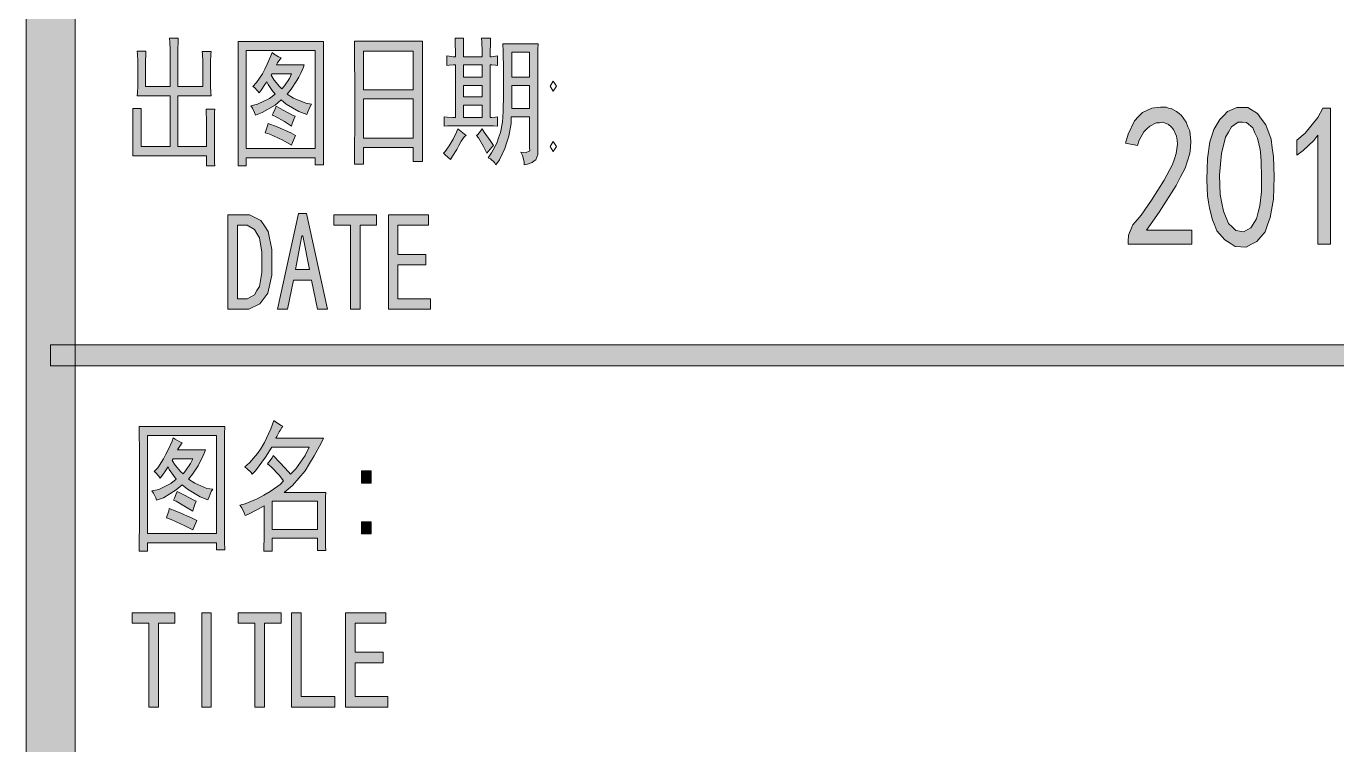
# Model space of a CAD drawing. Header units: millimetres. Extents: x 0 to 586, y 0 to 414.
# Drawn here: x 541.05 to 559.41, y 31.08 to 41.14 of the extents above; entities that cross this region are included whole.
import ezdxf

# ---------------------------------------------------------------- set-up
doc = ezdxf.new("R2010")
doc.units = ezdxf.units.MM

msp = doc.modelspace()

# ---------------------------------------------------------------- hatches: boundary and pattern name
h = msp.add_hatch(color=0)
h.dxf.hatch_style = 2
h.paths.add_polyline_path([(541.736139, 9.860139), (541.048222, 9.860139), (541.048222, 404.223361), (541.736139, 404.223361)])
h = msp.add_hatch(color=0)
h.dxf.hatch_style = 2
h.paths.add_polyline_path([(542.723917, 40.795222), (542.723917, 40.745833), (542.720389, 40.654111), (542.720389, 40.611778), (542.720389, 40.301333), (543.062583, 40.301333), (543.062583, 40.756417), (543.062583, 40.812861), (543.059056, 40.918694), (543.055528, 40.975139), (543.179, 40.975139), (543.175472, 40.929278), (543.171944, 40.819917), (543.171944, 40.756417), (543.171944, 40.301333), (543.521194, 40.301333), (543.521194, 40.587083), (543.521194, 40.650583), (543.517667, 40.749361), (543.514139, 40.788167), (543.637611, 40.788167), (543.634083, 40.749361), (543.630556, 40.647056), (543.630556, 40.580028), (543.630556, 40.371889), (543.630556, 40.308389), (543.634083, 40.209611), (543.637611, 40.170806), (543.171944, 40.170806), (543.171944, 39.458194), (543.574111, 39.458194), (543.574111, 39.78275), (543.574111, 39.839194), (543.570583, 39.9415), (543.567056, 39.983833), (543.690528, 39.983833), (543.687, 39.9415), (543.683472, 39.84625), (543.683472, 39.789806), (543.683472, 39.444083), (543.683472, 39.366472), (543.687, 39.235944), (543.690528, 39.186556), (543.574111, 39.186556), (543.574111, 39.327667), (542.540472, 39.327667), (542.544, 39.373528), (542.544, 39.486417), (542.544, 39.549917), (542.544, 39.78275), (542.544, 39.849778), (542.544, 39.952083), (542.540472, 39.990889), (542.660417, 39.990889), (542.660417, 39.952083), (542.656889, 39.849778), (542.656889, 39.78275), (542.656889, 39.458194), (543.062583, 39.458194), (543.062583, 40.170806), (542.603972, 40.170806), (542.6075, 40.209611), (542.611028, 40.304861), (542.611028, 40.364833), (542.611028, 40.604722), (542.611028, 40.654111), (542.6075, 40.749361), (542.603972, 40.795222)])
h = msp.add_hatch(color=0)
h.paths.add_polyline_path([(547.059556, 40.717611), (547.059556, 40.777583), (547.056028, 40.904583), (547.056028, 40.975139), (547.175972, 40.975139), (547.172444, 40.897528), (547.172444, 40.770528), (547.172444, 40.717611), (547.4335, 40.717611), (547.4335, 40.791694), (547.429972, 40.918694), (547.426444, 40.975139), (547.553444, 40.975139), (547.549917, 40.908111), (547.546389, 40.781111), (547.546389, 40.717611), (547.567556, 40.717611), (547.620472, 40.724667), (547.652222, 40.728194), (547.652222, 40.594139), (547.624, 40.597667), (547.571083, 40.604722), (547.546389, 40.604722), (547.546389, 39.867417), (547.571083, 39.867417), (547.624, 39.870944), (547.652222, 39.874472), (547.652222, 39.743944), (547.595778, 39.747472), (547.489944, 39.751), (547.437028, 39.751), (547.123056, 39.751), (547.059556, 39.751), (546.950194, 39.747472), (546.904333, 39.743944), (546.904333, 39.874472), (546.946667, 39.870944), (547.024278, 39.867417), (547.059556, 39.867417), (547.059556, 40.604722), (547.034861, 40.604722), (546.974889, 40.597667), (546.939611, 40.594139), (546.939611, 40.728194), (546.971361, 40.724667), (547.031333, 40.717611)])
h.paths.add_polyline_path([(547.4335, 40.431861), (547.4335, 40.604722), (547.172444, 40.604722), (547.172444, 40.431861)])
h.paths.add_polyline_path([(547.4335, 39.867417), (547.4335, 40.03675), (547.172444, 40.03675), (547.172444, 39.867417)])
h.paths.add_polyline_path([(547.4335, 40.153167), (547.4335, 40.315444), (547.172444, 40.315444), (547.172444, 40.153167)])
h = msp.add_hatch(color=0)
h.paths.add_polyline_path([(545.214528, 40.929278), (545.211, 40.8305), (545.211, 40.618833), (545.211, 40.502417), (545.211, 39.673389), (545.211, 39.553444), (545.211, 39.317083), (545.214528, 39.204194), (545.098111, 39.204194), (545.098111, 39.302972), (544.1315, 39.302972), (544.1315, 39.186556), (544.015083, 39.186556), (544.015083, 39.3065), (544.018611, 39.553444), (544.018611, 39.680444), (544.018611, 40.502417), (544.018611, 40.615306), (544.015083, 40.826972), (544.015083, 40.929278)])
h.paths.add_polyline_path([(545.098111, 39.4335), (545.098111, 40.805806), (544.1315, 40.805806), (544.1315, 39.4335)])
h = msp.add_hatch(color=0)
h.paths.add_polyline_path([(544.618333, 40.7035), (544.600694, 40.678806), (544.568944, 40.629417), (544.554833, 40.604722), (544.942889, 40.604722), (544.932306, 40.569444), (544.8935, 40.484778), (544.865278, 40.431861), (544.840583, 40.382472), (544.759444, 40.262528), (544.703, 40.191972), (544.791194, 40.135528), (544.964056, 40.064972), (545.045194, 40.054389), (545.027556, 40.019111), (544.992278, 39.945028), (544.978167, 39.906222), (544.868806, 39.948556), (544.688889, 40.054389), (544.618333, 40.114361), (544.533667, 40.040278), (544.35375, 39.934444), (544.2585, 39.899167), (544.247917, 39.934444), (544.216167, 39.997944), (544.195, 40.029694), (544.286722, 40.050861), (544.456056, 40.132), (544.537194, 40.191972), (544.494861, 40.244889), (544.438417, 40.329556), (544.420778, 40.364833), (544.392556, 40.326028), (544.339639, 40.248417), (544.311417, 40.209611), (544.29025, 40.237833), (544.244389, 40.287222), (544.223222, 40.301333), (544.272611, 40.35425), (544.357278, 40.477722), (544.392556, 40.54475), (544.424306, 40.611778), (544.473694, 40.728194), (544.491333, 40.774056), (544.519556, 40.752889), (544.583056, 40.717611)])
h.paths.add_polyline_path([(544.477222, 40.456556), (544.523083, 40.389528), (544.597167, 40.297806), (544.628917, 40.269583), (544.667722, 40.308389), (544.73475, 40.414222), (544.7665, 40.477722), (544.491333, 40.477722)])
h = msp.add_hatch(color=0)
h.paths.add_polyline_path([(546.600944, 40.936333), (546.597417, 40.745833), (546.597417, 40.326028), (546.597417, 40.093194), (546.597417, 39.860361), (546.597417, 39.437028), (546.600944, 39.250056), (546.466889, 39.250056), (546.466889, 39.444083), (545.771917, 39.444083), (545.771917, 39.21125), (545.644917, 39.21125), (545.648444, 39.387639), (545.651972, 39.807444), (545.651972, 40.047333), (545.651972, 40.287222), (545.648444, 40.731722), (545.644917, 40.936333)])
h.paths.add_polyline_path([(546.466889, 39.574611), (546.466889, 40.124944), (545.771917, 40.124944), (545.771917, 39.574611)])
h.paths.add_polyline_path([(546.466889, 40.255472), (546.466889, 40.795222), (545.771917, 40.795222), (545.771917, 40.255472)])
h = msp.add_hatch(color=0)
h.paths.add_polyline_path([(547.976778, 39.380583), (548.043806, 39.37), (548.103778, 39.398222), (548.10025, 39.444083), (548.10025, 39.874472), (547.842722, 39.874472), (547.839194, 39.78275), (547.807444, 39.606361), (547.779222, 39.518167), (547.754528, 39.4335), (547.676917, 39.27475), (547.627528, 39.204194), (547.609889, 39.235944), (547.553444, 39.288861), (547.518167, 39.302972), (547.567556, 39.37), (547.641639, 39.507583), (547.666333, 39.581667), (547.691028, 39.65575), (547.71925, 39.800389), (547.726306, 39.874472), (547.729833, 39.948556), (547.733361, 40.188444), (547.733361, 40.35425), (547.733361, 40.527111), (547.729833, 40.795222), (547.726306, 40.897528), (548.220194, 40.897528), (548.216667, 40.823444), (548.216667, 40.647056), (548.216667, 40.541222), (548.216667, 39.405278), (548.216667, 39.348833), (548.188444, 39.27475), (548.16375, 39.257111), (548.135528, 39.235944), (548.0685, 39.21125), (548.022639, 39.204194), (548.022639, 39.246528), (548.001472, 39.334722)])
h.paths.add_polyline_path([(548.10025, 40.431861), (548.10025, 40.781111), (547.849778, 40.781111), (547.849778, 40.431861)])
h.paths.add_polyline_path([(548.10025, 39.990889), (548.10025, 40.315444), (547.849778, 40.315444), (547.849778, 39.990889)])
h = msp.add_hatch(color=0)
h.dxf.hatch_style = 2
h.paths.add_polyline_path([(544.547778, 40.022639), (544.646556, 39.969722), (544.780611, 39.899167), (544.815889, 39.885056), (544.801778, 39.853306), (544.773556, 39.78275), (544.762972, 39.743944), (544.664194, 39.807444), (544.530139, 39.885056), (544.494861, 39.899167), (544.508972, 39.927389), (544.537194, 39.987361)])
h = msp.add_hatch(color=0)
h.dxf.hatch_style = 2
h.paths.add_polyline_path([(556.48225, 38.13175), (556.489306, 38.216417), (556.549278, 38.364583), (556.60925, 38.431611), (556.665694, 38.498639), (556.810333, 38.706778), (556.902056, 38.847889), (556.99025, 38.989), (557.103139, 39.207722), (557.131361, 39.285333), (557.156056, 39.362944), (557.177222, 39.493472), (557.170167, 39.549917), (557.163111, 39.606361), (557.120778, 39.698083), (557.0855, 39.733361), (557.050222, 39.768639), (556.969083, 39.800389), (556.923222, 39.793333), (556.877361, 39.789806), (556.789167, 39.743944), (556.746833, 39.705139), (556.7045, 39.666333), (556.637472, 39.549917), (556.616306, 39.472306), (556.446972, 39.504056), (556.48225, 39.634583), (556.573972, 39.818028), (556.630417, 39.878), (556.686861, 39.934444), (556.817389, 39.997944), (556.891472, 40.005), (556.937333, 40.008528), (557.014944, 40.008528), (557.050222, 39.997944), (557.0855, 39.990889), (557.159583, 39.952083), (557.198389, 39.920333), (557.233667, 39.892111), (557.297167, 39.800389), (557.321861, 39.736889), (557.346556, 39.676917), (557.364194, 39.532278), (557.357139, 39.444083), (557.350083, 39.359417), (557.283056, 39.154806), (557.219556, 39.034861), (557.156056, 38.914917), (556.919694, 38.540972), (556.739778, 38.286972), (557.378306, 38.286972), (557.378306, 38.089417), (556.48225, 38.089417)])
h = msp.add_hatch(color=0)
h.paths.add_polyline_path([(557.589972, 39.144222), (557.597028, 39.292389), (557.628778, 39.525222), (557.657, 39.609889), (557.685222, 39.698083), (557.769889, 39.839194), (557.822806, 39.892111), (557.875722, 39.948556), (558.00625, 40.005), (558.083861, 40.005), (558.161472, 40.005), (558.295528, 39.923861), (558.351972, 39.842722), (558.411944, 39.761583), (558.486028, 39.5605), (558.503667, 39.440556), (558.521306, 39.317083), (558.531889, 39.038389), (558.524833, 38.879639), (558.521306, 38.720889), (558.475444, 38.463361), (558.436639, 38.364583), (558.401361, 38.265806), (558.288472, 38.128222), (558.210861, 38.089417), (558.136778, 38.050611), (557.985083, 38.057667), (557.911, 38.103528), (557.836917, 38.152917), (557.727556, 38.276389), (557.699333, 38.354), (557.667583, 38.431611), (557.621722, 38.593889), (557.607611, 38.682083), (557.597028, 38.76675), (557.586444, 38.999583)])
h.paths.add_polyline_path([(557.776944, 39.21125), (557.762833, 39.059556), (557.773417, 38.787917), (557.794583, 38.667972), (557.819278, 38.551556), (557.889833, 38.382222), (557.94275, 38.332833), (557.992139, 38.283444), (558.097972, 38.262278), (558.150889, 38.294028), (558.203806, 38.32225), (558.281417, 38.445722), (558.306111, 38.537444), (558.330806, 38.629167), (558.351972, 38.826722), (558.351972, 38.936083), (558.351972, 39.041917), (558.348444, 39.239472), (558.341389, 39.327667), (558.334333, 39.415861), (558.295528, 39.578139), (558.26025, 39.648694), (558.2285, 39.722778), (558.140306, 39.796861), (558.083861, 39.800389), (558.027417, 39.800389), (557.932167, 39.733361), (557.889833, 39.659278), (557.8475, 39.588722), (557.791056, 39.362944)])
h = msp.add_hatch(color=0)
h.dxf.hatch_style = 2
h.paths.add_polyline_path([(559.142194, 39.616944), (559.08575, 39.542861), (558.937583, 39.405278), (558.849389, 39.33825), (558.849389, 39.549917), (558.962278, 39.645167), (559.142194, 39.863889), (559.21275, 39.994417), (559.318583, 39.994417), (559.318583, 38.089417), (559.142194, 38.089417)])
h = msp.add_hatch(color=0)
h.dxf.hatch_style = 2
h.paths.add_polyline_path([(544.438417, 39.78275), (544.565417, 39.733361), (544.755917, 39.648694), (544.819417, 39.613417), (544.805306, 39.581667), (544.777083, 39.514639), (544.762972, 39.479361), (544.643028, 39.546389), (544.459583, 39.631056), (544.396083, 39.652222), (544.406667, 39.680444), (544.427833, 39.747472)])
h = msp.add_hatch(color=0)
h.dxf.hatch_style = 2
h.paths.add_polyline_path([(547.21125, 39.613417), (547.190083, 39.599306), (547.140694, 39.532278), (547.108944, 39.475833), (547.080722, 39.419389), (547.02075, 39.324139), (546.992528, 39.278278), (546.960778, 39.3065), (546.911389, 39.348833), (546.89375, 39.366472), (546.918444, 39.391167), (546.974889, 39.468778), (547.003111, 39.514639), (547.031333, 39.564028), (547.077194, 39.659278), (547.094833, 39.705139)])
h = msp.add_hatch(color=0)
h.dxf.hatch_style = 2
h.paths.add_polyline_path([(547.500528, 39.366472), (547.454667, 39.458194), (547.384111, 39.581667), (547.355889, 39.613417), (547.373528, 39.627528), (547.412333, 39.673389), (547.4335, 39.705139), (547.46525, 39.659278), (547.546389, 39.542861), (547.595778, 39.472306), (547.571083, 39.451139), (547.525222, 39.394694)])
h = msp.add_hatch(color=0)
h.paths.add_polyline_path([(544.487806, 37.838944), (544.487806, 37.659028), (544.431361, 37.405028), (544.374917, 37.330944), (544.318472, 37.256861), (544.166778, 37.17925), (544.071528, 37.17925), (543.873972, 37.17925), (543.873972, 38.502167), (544.071528, 38.502167), (544.177361, 38.502167), (544.336111, 38.424556), (544.3855, 38.346944), (544.438417, 38.269333), (544.487806, 38.015333)])
h.paths.add_polyline_path([(544.350222, 37.838944), (544.350222, 37.980056), (544.314944, 38.181139), (544.279667, 38.241111), (544.244389, 38.297556), (544.142083, 38.357528), (544.071528, 38.357528), (544.008028, 38.357528), (544.008028, 37.327417), (544.071528, 37.327417), (544.142083, 37.327417), (544.244389, 37.383861), (544.279667, 37.440306), (544.314944, 37.49675), (544.350222, 37.694306)])
h = msp.add_hatch(color=0)
h.paths.add_polyline_path([(545.267444, 37.17925), (545.126333, 37.17925), (545.045194, 37.588472), (544.791194, 37.588472), (544.710056, 37.17925), (544.568944, 37.17925), (544.86175, 38.519806), (544.974639, 38.519806)])
h.paths.add_polyline_path([(545.016972, 37.736639), (544.92525, 38.209361), (544.911139, 38.209361), (544.819417, 37.736639)])
h = msp.add_hatch(color=0)
h.dxf.hatch_style = 2
h.paths.add_polyline_path([(545.955361, 38.357528), (545.726056, 38.357528), (545.726056, 37.17925), (545.592, 37.17925), (545.592, 38.357528), (545.359167, 38.357528), (545.359167, 38.502167), (545.955361, 38.502167)])
h = msp.add_hatch(color=0)
h.dxf.hatch_style = 2
h.paths.add_polyline_path([(546.710306, 37.17925), (546.121167, 37.17925), (546.121167, 38.502167), (546.682083, 38.502167), (546.682083, 38.357528), (546.251694, 38.357528), (546.251694, 37.944778), (546.646806, 37.944778), (546.646806, 37.800139), (546.251694, 37.800139), (546.251694, 37.327417), (546.710306, 37.327417)])
h = msp.add_hatch(color=0)
h.dxf.hatch_style = 2
h.paths.add_polyline_path([(575.772139, 36.681833), (575.772139, 36.389028), (541.390417, 36.389028), (541.390417, 36.681833)])
h = msp.add_hatch(color=0)
h.paths.add_polyline_path([(544.643028, 35.542361), (544.628917, 35.521194), (544.604222, 35.482389), (544.593639, 35.46475), (544.583056, 35.443583), (544.558361, 35.397722), (544.54425, 35.373028), (545.211, 35.373028), (545.17925, 35.302472), (545.080472, 35.126083), (545.016972, 35.02025), (544.957, 34.914417), (544.777083, 34.709806), (544.660667, 34.614556), (545.246278, 34.614556), (545.24275, 34.554583), (545.24275, 34.434639), (545.24275, 34.374667), (545.24275, 34.057167), (545.24275, 33.990139), (545.24275, 33.863139), (545.246278, 33.799639), (545.126333, 33.799639), (545.126333, 33.9725), (544.491333, 33.9725), (544.491333, 33.792583), (544.378444, 33.792583), (544.378444, 33.849028), (544.381972, 33.9725), (544.381972, 34.039528), (544.381972, 34.427583), (544.286722, 34.374667), (544.152667, 34.304111), (544.117389, 34.29), (544.103278, 34.328806), (544.068, 34.399361), (544.039778, 34.434639), (544.117389, 34.455806), (544.283194, 34.522833), (544.374917, 34.57575), (544.466639, 34.625139), (544.60775, 34.723917), (544.653611, 34.776833), (544.590111, 34.854444), (544.477222, 34.974389), (544.427833, 35.016722), (544.449, 35.037889), (544.491333, 35.097861), (544.508972, 35.133139), (544.604222, 35.030833), (544.724167, 34.900306), (544.752389, 34.868556), (544.826472, 34.942639), (544.957, 35.133139), (545.013444, 35.249556), (544.487806, 35.249556), (544.399611, 35.108444), (544.262028, 34.917944), (544.212639, 34.868556), (544.198528, 34.89325), (544.145611, 34.942639), (544.110333, 34.970861), (544.177361, 35.027306), (544.29025, 35.161361), (544.339639, 35.235444), (544.3855, 35.313056), (544.473694, 35.503556), (544.516028, 35.619972), (544.554833, 35.59175), (544.618333, 35.552944)])
h.paths.add_polyline_path([(545.126333, 34.095972), (545.126333, 34.491083), (544.491333, 34.491083), (544.491333, 34.095972)])
h = msp.add_hatch(color=0)
h.paths.add_polyline_path([(543.831639, 35.535306), (543.828111, 35.436528), (543.824583, 35.224861), (543.824583, 35.108444), (543.824583, 34.279417), (543.824583, 34.159472), (543.828111, 33.923111), (543.831639, 33.810222), (543.715222, 33.810222), (543.715222, 33.909), (542.745083, 33.909), (542.745083, 33.792583), (542.628667, 33.792583), (542.632194, 33.912528), (542.635722, 34.159472), (542.635722, 34.29), (542.635722, 35.108444), (542.635722, 35.221333), (542.632194, 35.433), (542.628667, 35.535306)])
h.paths.add_polyline_path([(543.715222, 34.039528), (543.715222, 35.411833), (542.745083, 35.411833), (542.745083, 34.039528)])
h = msp.add_hatch(color=0)
h.paths.add_polyline_path([(543.231917, 35.309528), (543.217806, 35.288361), (543.182528, 35.235444), (543.168417, 35.21075), (543.56, 35.21075), (543.545889, 35.175472), (543.510611, 35.090806), (543.482389, 35.037889), (543.457694, 34.9885), (543.376556, 34.868556), (543.320111, 34.798), (543.408306, 34.741556), (543.577639, 34.671), (543.662306, 34.660417), (543.641139, 34.625139), (543.609389, 34.551056), (543.59175, 34.51225), (543.485917, 34.554583), (543.306, 34.660417), (543.231917, 34.720389), (543.150778, 34.649833), (542.970861, 34.540472), (542.872083, 34.505194), (542.865028, 34.540472), (542.833278, 34.603972), (542.808583, 34.635722), (542.903833, 34.656889), (543.073167, 34.738028), (543.150778, 34.798), (543.111972, 34.850917), (543.052, 34.935583), (543.037889, 34.970861), (543.009667, 34.932056), (542.95675, 34.854444), (542.925, 34.815639), (542.907361, 34.843861), (542.8615, 34.89325), (542.840333, 34.907361), (542.889722, 34.960278), (542.970861, 35.08375), (543.006139, 35.150778), (543.041417, 35.217806), (543.090806, 35.334222), (543.104917, 35.380083), (543.133139, 35.358917), (543.200167, 35.323639)])
h.paths.add_polyline_path([(543.094333, 35.062583), (543.136667, 34.995556), (543.214278, 34.903833), (543.246028, 34.875611), (543.281306, 34.914417), (543.351861, 35.02025), (543.383611, 35.08375), (543.104917, 35.08375)])
h = msp.add_hatch(color=0)
h.dxf.hatch_style = 2
h.paths.add_polyline_path([(545.881278, 34.745083), (545.747222, 34.745083), (545.747222, 34.914417), (545.881278, 34.914417)])
h = msp.add_hatch(color=0)
h.dxf.hatch_style = 2
h.paths.add_polyline_path([(543.164889, 34.628667), (543.263667, 34.57575), (543.397722, 34.505194), (543.429472, 34.491083), (543.415361, 34.459333), (543.390667, 34.388778), (543.380083, 34.349972), (543.281306, 34.413472), (543.14725, 34.491083), (543.111972, 34.505194), (543.126083, 34.533417), (543.150778, 34.593389)])
h = msp.add_hatch(color=0)
h.dxf.hatch_style = 2
h.paths.add_polyline_path([(543.052, 34.388778), (543.182528, 34.339389), (543.373028, 34.254722), (543.436528, 34.219444), (543.422417, 34.187694), (543.394194, 34.120667), (543.380083, 34.088917), (543.260139, 34.152417), (543.076694, 34.237083), (543.013194, 34.25825), (543.023778, 34.29), (543.044944, 34.3535)])
h = msp.add_hatch(color=0)
h.dxf.hatch_style = 2
h.paths.add_polyline_path([(545.881278, 34.032472), (545.747222, 34.032472), (545.747222, 34.201806), (545.881278, 34.201806)])
h = msp.add_hatch(color=0)
h.dxf.hatch_style = 2
h.paths.add_polyline_path([(543.129611, 32.783639), (542.900306, 32.783639), (542.900306, 31.605361), (542.76625, 31.605361), (542.76625, 32.783639), (542.533417, 32.783639), (542.533417, 32.928278), (543.129611, 32.928278)])
h = msp.add_hatch(color=0)
h.dxf.hatch_style = 2
h.paths.add_polyline_path([(543.641139, 31.605361), (543.507083, 31.605361), (543.507083, 32.928278), (543.641139, 32.928278)])
h = msp.add_hatch(color=0)
h.dxf.hatch_style = 2
h.paths.add_polyline_path([(544.618333, 32.783639), (544.3855, 32.783639), (544.3855, 31.605361), (544.251444, 31.605361), (544.251444, 32.783639), (544.018611, 32.783639), (544.018611, 32.928278), (544.618333, 32.928278)])
h = msp.add_hatch(color=0)
h.dxf.hatch_style = 2
h.paths.add_polyline_path([(545.36975, 31.605361), (544.7665, 31.605361), (544.7665, 32.928278), (544.900556, 32.928278), (544.900556, 31.753528), (545.36975, 31.753528)])
h = msp.add_hatch(color=0)
h.dxf.hatch_style = 2
h.paths.add_polyline_path([(546.114111, 31.605361), (545.521444, 31.605361), (545.521444, 32.928278), (546.085889, 32.928278), (546.085889, 32.783639), (545.6555, 32.783639), (545.6555, 32.374417), (546.050611, 32.374417), (546.050611, 32.22625), (545.6555, 32.22625), (545.6555, 31.753528), (546.114111, 31.753528)])

# ---------------------------------------------------------------- linework, layer by layer
at = {"color": 0, "lineweight": 0}
for points in [[(541.736139, 9.860139), (541.048222, 9.860139), (541.048222, 404.223361), (541.736139, 404.223361)], [(542.723917, 40.795222), (542.723917, 40.745833), (542.720389, 40.654111), (542.720389, 40.611778), (542.720389, 40.301333), (543.062583, 40.301333), (543.062583, 40.756417), (543.062583, 40.812861), (543.059056, 40.918694), (543.055528, 40.975139), (543.179, 40.975139), (543.175472, 40.929278), (543.171944, 40.819917), (543.171944, 40.756417), (543.171944, 40.301333), (543.521194, 40.301333), (543.521194, 40.587083), (543.521194, 40.650583), (543.517667, 40.749361), (543.514139, 40.788167), (543.637611, 40.788167), (543.634083, 40.749361), (543.630556, 40.647056), (543.630556, 40.580028), (543.630556, 40.371889), (543.630556, 40.308389), (543.634083, 40.209611), (543.637611, 40.170806), (543.171944, 40.170806), (543.171944, 39.458194), (543.574111, 39.458194), (543.574111, 39.78275), (543.574111, 39.839194), (543.570583, 39.9415), (543.567056, 39.983833), (543.690528, 39.983833), (543.687, 39.9415), (543.683472, 39.84625), (543.683472, 39.789806), (543.683472, 39.444083), (543.683472, 39.366472), (543.687, 39.235944), (543.690528, 39.186556), (543.574111, 39.186556), (543.574111, 39.327667), (542.540472, 39.327667), (542.544, 39.373528), (542.544, 39.486417), (542.544, 39.549917), (542.544, 39.78275), (542.544, 39.849778), (542.544, 39.952083), (542.540472, 39.990889), (542.660417, 39.990889), (542.660417, 39.952083), (542.656889, 39.849778), (542.656889, 39.78275), (542.656889, 39.458194), (543.062583, 39.458194), (543.062583, 40.170806), (542.603972, 40.170806), (542.6075, 40.209611), (542.611028, 40.304861), (542.611028, 40.364833), (542.611028, 40.604722), (542.611028, 40.654111), (542.6075, 40.749361), (542.603972, 40.795222)], [(547.059556, 40.717611), (547.059556, 40.777583), (547.056028, 40.904583), (547.056028, 40.975139), (547.175972, 40.975139), (547.172444, 40.897528), (547.172444, 40.770528), (547.172444, 40.717611), (547.4335, 40.717611), (547.4335, 40.791694), (547.429972, 40.918694), (547.426444, 40.975139), (547.553444, 40.975139), (547.549917, 40.908111), (547.546389, 40.781111), (547.546389, 40.717611), (547.567556, 40.717611), (547.620472, 40.724667), (547.652222, 40.728194), (547.652222, 40.594139), (547.624, 40.597667), (547.571083, 40.604722), (547.546389, 40.604722), (547.546389, 39.867417), (547.571083, 39.867417), (547.624, 39.870944), (547.652222, 39.874472), (547.652222, 39.743944), (547.595778, 39.747472), (547.489944, 39.751), (547.437028, 39.751), (547.123056, 39.751), (547.059556, 39.751), (546.950194, 39.747472), (546.904333, 39.743944), (546.904333, 39.874472), (546.946667, 39.870944), (547.024278, 39.867417), (547.059556, 39.867417), (547.059556, 40.604722), (547.034861, 40.604722), (546.974889, 40.597667), (546.939611, 40.594139), (546.939611, 40.728194), (546.971361, 40.724667), (547.031333, 40.717611)], [(545.214528, 40.929278), (545.211, 40.8305), (545.211, 40.618833), (545.211, 40.502417), (545.211, 39.673389), (545.211, 39.553444), (545.211, 39.317083), (545.214528, 39.204194), (545.098111, 39.204194), (545.098111, 39.302972), (544.1315, 39.302972), (544.1315, 39.186556), (544.015083, 39.186556), (544.015083, 39.3065), (544.018611, 39.553444), (544.018611, 39.680444), (544.018611, 40.502417), (544.018611, 40.615306), (544.015083, 40.826972), (544.015083, 40.929278)], [(545.098111, 39.4335), (545.098111, 40.805806), (544.1315, 40.805806), (544.1315, 39.4335)], [(544.618333, 40.7035), (544.600694, 40.678806), (544.568944, 40.629417), (544.554833, 40.604722), (544.942889, 40.604722), (544.932306, 40.569444), (544.8935, 40.484778), (544.865278, 40.431861), (544.840583, 40.382472), (544.759444, 40.262528), (544.703, 40.191972), (544.791194, 40.135528), (544.964056, 40.064972), (545.045194, 40.054389), (545.027556, 40.019111), (544.992278, 39.945028), (544.978167, 39.906222), (544.868806, 39.948556), (544.688889, 40.054389), (544.618333, 40.114361), (544.533667, 40.040278), (544.35375, 39.934444), (544.2585, 39.899167), (544.247917, 39.934444), (544.216167, 39.997944), (544.195, 40.029694), (544.286722, 40.050861), (544.456056, 40.132), (544.537194, 40.191972), (544.494861, 40.244889), (544.438417, 40.329556), (544.420778, 40.364833), (544.392556, 40.326028), (544.339639, 40.248417), (544.311417, 40.209611), (544.29025, 40.237833), (544.244389, 40.287222), (544.223222, 40.301333), (544.272611, 40.35425), (544.357278, 40.477722), (544.392556, 40.54475), (544.424306, 40.611778), (544.473694, 40.728194), (544.491333, 40.774056), (544.519556, 40.752889), (544.583056, 40.717611)], [(546.600944, 40.936333), (546.597417, 40.745833), (546.597417, 40.326028), (546.597417, 40.093194), (546.597417, 39.860361), (546.597417, 39.437028), (546.600944, 39.250056), (546.466889, 39.250056), (546.466889, 39.444083), (545.771917, 39.444083), (545.771917, 39.21125), (545.644917, 39.21125), (545.648444, 39.387639), (545.651972, 39.807444), (545.651972, 40.047333), (545.651972, 40.287222), (545.648444, 40.731722), (545.644917, 40.936333)], [(546.466889, 40.255472), (546.466889, 40.795222), (545.771917, 40.795222), (545.771917, 40.255472)], [(547.976778, 39.380583), (548.043806, 39.37), (548.103778, 39.398222), (548.10025, 39.444083), (548.10025, 39.874472), (547.842722, 39.874472), (547.839194, 39.78275), (547.807444, 39.606361), (547.779222, 39.518167), (547.754528, 39.4335), (547.676917, 39.27475), (547.627528, 39.204194), (547.609889, 39.235944), (547.553444, 39.288861), (547.518167, 39.302972), (547.567556, 39.37), (547.641639, 39.507583), (547.666333, 39.581667), (547.691028, 39.65575), (547.71925, 39.800389), (547.726306, 39.874472), (547.729833, 39.948556), (547.733361, 40.188444), (547.733361, 40.35425), (547.733361, 40.527111), (547.729833, 40.795222), (547.726306, 40.897528), (548.220194, 40.897528), (548.216667, 40.823444), (548.216667, 40.647056), (548.216667, 40.541222), (548.216667, 39.405278), (548.216667, 39.348833), (548.188444, 39.27475), (548.16375, 39.257111), (548.135528, 39.235944), (548.0685, 39.21125), (548.022639, 39.204194), (548.022639, 39.246528), (548.001472, 39.334722)], [(548.10025, 40.431861), (548.10025, 40.781111), (547.849778, 40.781111), (547.849778, 40.431861)], [(547.4335, 40.431861), (547.4335, 40.604722), (547.172444, 40.604722), (547.172444, 40.431861)], [(544.477222, 40.456556), (544.523083, 40.389528), (544.597167, 40.297806), (544.628917, 40.269583), (544.667722, 40.308389), (544.73475, 40.414222), (544.7665, 40.477722), (544.491333, 40.477722)], [(547.4335, 40.153167), (547.4335, 40.315444), (547.172444, 40.315444), (547.172444, 40.153167)], [(548.10025, 39.990889), (548.10025, 40.315444), (547.849778, 40.315444), (547.849778, 39.990889)], [(548.431861, 40.375417), (548.389528, 40.304861), (548.431861, 40.234306), (548.474194, 40.304861)], [(544.547778, 40.022639), (544.646556, 39.969722), (544.780611, 39.899167), (544.815889, 39.885056), (544.801778, 39.853306), (544.773556, 39.78275), (544.762972, 39.743944), (544.664194, 39.807444), (544.530139, 39.885056), (544.494861, 39.899167), (544.508972, 39.927389), (544.537194, 39.987361)], [(546.466889, 39.574611), (546.466889, 40.124944), (545.771917, 40.124944), (545.771917, 39.574611)], [(547.4335, 39.867417), (547.4335, 40.03675), (547.172444, 40.03675), (547.172444, 39.867417)], [(556.48225, 38.13175), (556.489306, 38.216417), (556.549278, 38.364583), (556.60925, 38.431611), (556.665694, 38.498639), (556.810333, 38.706778), (556.902056, 38.847889), (556.99025, 38.989), (557.103139, 39.207722), (557.131361, 39.285333), (557.156056, 39.362944), (557.177222, 39.493472), (557.170167, 39.549917), (557.163111, 39.606361), (557.120778, 39.698083), (557.0855, 39.733361), (557.050222, 39.768639), (556.969083, 39.800389), (556.923222, 39.793333), (556.877361, 39.789806), (556.789167, 39.743944), (556.746833, 39.705139), (556.7045, 39.666333), (556.637472, 39.549917), (556.616306, 39.472306), (556.446972, 39.504056), (556.48225, 39.634583), (556.573972, 39.818028), (556.630417, 39.878), (556.686861, 39.934444), (556.817389, 39.997944), (556.891472, 40.005), (556.937333, 40.008528), (557.014944, 40.008528), (557.050222, 39.997944), (557.0855, 39.990889), (557.159583, 39.952083), (557.198389, 39.920333), (557.233667, 39.892111), (557.297167, 39.800389), (557.321861, 39.736889), (557.346556, 39.676917), (557.364194, 39.532278), (557.357139, 39.444083), (557.350083, 39.359417), (557.283056, 39.154806), (557.219556, 39.034861), (557.156056, 38.914917), (556.919694, 38.540972), (556.739778, 38.286972), (557.378306, 38.286972), (557.378306, 38.089417), (556.48225, 38.089417)], [(557.589972, 39.144222), (557.597028, 39.292389), (557.628778, 39.525222), (557.657, 39.609889), (557.685222, 39.698083), (557.769889, 39.839194), (557.822806, 39.892111), (557.875722, 39.948556), (558.00625, 40.005), (558.083861, 40.005), (558.161472, 40.005), (558.295528, 39.923861), (558.351972, 39.842722), (558.411944, 39.761583), (558.486028, 39.5605), (558.503667, 39.440556), (558.521306, 39.317083), (558.531889, 39.038389), (558.524833, 38.879639), (558.521306, 38.720889), (558.475444, 38.463361), (558.436639, 38.364583), (558.401361, 38.265806), (558.288472, 38.128222), (558.210861, 38.089417), (558.136778, 38.050611), (557.985083, 38.057667), (557.911, 38.103528), (557.836917, 38.152917), (557.727556, 38.276389), (557.699333, 38.354), (557.667583, 38.431611), (557.621722, 38.593889), (557.607611, 38.682083), (557.597028, 38.76675), (557.586444, 38.999583)], [(559.142194, 39.616944), (559.08575, 39.542861), (558.937583, 39.405278), (558.849389, 39.33825), (558.849389, 39.549917), (558.962278, 39.645167), (559.142194, 39.863889), (559.21275, 39.994417), (559.318583, 39.994417), (559.318583, 38.089417), (559.142194, 38.089417)], [(544.438417, 39.78275), (544.565417, 39.733361), (544.755917, 39.648694), (544.819417, 39.613417), (544.805306, 39.581667), (544.777083, 39.514639), (544.762972, 39.479361), (544.643028, 39.546389), (544.459583, 39.631056), (544.396083, 39.652222), (544.406667, 39.680444), (544.427833, 39.747472)], [(547.21125, 39.613417), (547.190083, 39.599306), (547.140694, 39.532278), (547.108944, 39.475833), (547.080722, 39.419389), (547.02075, 39.324139), (546.992528, 39.278278), (546.960778, 39.3065), (546.911389, 39.348833), (546.89375, 39.366472), (546.918444, 39.391167), (546.974889, 39.468778), (547.003111, 39.514639), (547.031333, 39.564028), (547.077194, 39.659278), (547.094833, 39.705139)], [(547.500528, 39.366472), (547.454667, 39.458194), (547.384111, 39.581667), (547.355889, 39.613417), (547.373528, 39.627528), (547.412333, 39.673389), (547.4335, 39.705139), (547.46525, 39.659278), (547.546389, 39.542861), (547.595778, 39.472306), (547.571083, 39.451139), (547.525222, 39.394694)], [(557.776944, 39.21125), (557.762833, 39.059556), (557.773417, 38.787917), (557.794583, 38.667972), (557.819278, 38.551556), (557.889833, 38.382222), (557.94275, 38.332833), (557.992139, 38.283444), (558.097972, 38.262278), (558.150889, 38.294028), (558.203806, 38.32225), (558.281417, 38.445722), (558.306111, 38.537444), (558.330806, 38.629167), (558.351972, 38.826722), (558.351972, 38.936083), (558.351972, 39.041917), (558.348444, 39.239472), (558.341389, 39.327667), (558.334333, 39.415861), (558.295528, 39.578139), (558.26025, 39.648694), (558.2285, 39.722778), (558.140306, 39.796861), (558.083861, 39.800389), (558.027417, 39.800389), (557.932167, 39.733361), (557.889833, 39.659278), (557.8475, 39.588722), (557.791056, 39.362944)], [(548.431861, 39.52875), (548.389528, 39.458194), (548.431861, 39.387639), (548.474194, 39.458194)], [(544.487806, 37.838944), (544.487806, 37.659028), (544.431361, 37.405028), (544.374917, 37.330944), (544.318472, 37.256861), (544.166778, 37.17925), (544.071528, 37.17925), (543.873972, 37.17925), (543.873972, 38.502167), (544.071528, 38.502167), (544.177361, 38.502167), (544.336111, 38.424556), (544.3855, 38.346944), (544.438417, 38.269333), (544.487806, 38.015333)], [(545.267444, 37.17925), (545.126333, 37.17925), (545.045194, 37.588472), (544.791194, 37.588472), (544.710056, 37.17925), (544.568944, 37.17925), (544.86175, 38.519806), (544.974639, 38.519806)], [(545.955361, 38.357528), (545.726056, 38.357528), (545.726056, 37.17925), (545.592, 37.17925), (545.592, 38.357528), (545.359167, 38.357528), (545.359167, 38.502167), (545.955361, 38.502167)], [(546.710306, 37.17925), (546.121167, 37.17925), (546.121167, 38.502167), (546.682083, 38.502167), (546.682083, 38.357528), (546.251694, 38.357528), (546.251694, 37.944778), (546.646806, 37.944778), (546.646806, 37.800139), (546.251694, 37.800139), (546.251694, 37.327417), (546.710306, 37.327417)], [(544.350222, 37.838944), (544.350222, 37.980056), (544.314944, 38.181139), (544.279667, 38.241111), (544.244389, 38.297556), (544.142083, 38.357528), (544.071528, 38.357528), (544.008028, 38.357528), (544.008028, 37.327417), (544.071528, 37.327417), (544.142083, 37.327417), (544.244389, 37.383861), (544.279667, 37.440306), (544.314944, 37.49675), (544.350222, 37.694306)], [(545.016972, 37.736639), (544.92525, 38.209361), (544.911139, 38.209361), (544.819417, 37.736639)], [(575.772139, 36.681833), (575.772139, 36.389028), (541.390417, 36.389028), (541.390417, 36.681833)], [(544.643028, 35.542361), (544.628917, 35.521194), (544.604222, 35.482389), (544.593639, 35.46475), (544.583056, 35.443583), (544.558361, 35.397722), (544.54425, 35.373028), (545.211, 35.373028), (545.17925, 35.302472), (545.080472, 35.126083), (545.016972, 35.02025), (544.957, 34.914417), (544.777083, 34.709806), (544.660667, 34.614556), (545.246278, 34.614556), (545.24275, 34.554583), (545.24275, 34.434639), (545.24275, 34.374667), (545.24275, 34.057167), (545.24275, 33.990139), (545.24275, 33.863139), (545.246278, 33.799639), (545.126333, 33.799639), (545.126333, 33.9725), (544.491333, 33.9725), (544.491333, 33.792583), (544.378444, 33.792583), (544.378444, 33.849028), (544.381972, 33.9725), (544.381972, 34.039528), (544.381972, 34.427583), (544.286722, 34.374667), (544.152667, 34.304111), (544.117389, 34.29), (544.103278, 34.328806), (544.068, 34.399361), (544.039778, 34.434639), (544.117389, 34.455806), (544.283194, 34.522833), (544.374917, 34.57575), (544.466639, 34.625139), (544.60775, 34.723917), (544.653611, 34.776833), (544.590111, 34.854444), (544.477222, 34.974389), (544.427833, 35.016722), (544.449, 35.037889), (544.491333, 35.097861), (544.508972, 35.133139), (544.604222, 35.030833), (544.724167, 34.900306), (544.752389, 34.868556), (544.826472, 34.942639), (544.957, 35.133139), (545.013444, 35.249556), (544.487806, 35.249556), (544.399611, 35.108444), (544.262028, 34.917944), (544.212639, 34.868556), (544.198528, 34.89325), (544.145611, 34.942639), (544.110333, 34.970861), (544.177361, 35.027306), (544.29025, 35.161361), (544.339639, 35.235444), (544.3855, 35.313056), (544.473694, 35.503556), (544.516028, 35.619972), (544.554833, 35.59175), (544.618333, 35.552944)], [(543.831639, 35.535306), (543.828111, 35.436528), (543.824583, 35.224861), (543.824583, 35.108444), (543.824583, 34.279417), (543.824583, 34.159472), (543.828111, 33.923111), (543.831639, 33.810222), (543.715222, 33.810222), (543.715222, 33.909), (542.745083, 33.909), (542.745083, 33.792583), (542.628667, 33.792583), (542.632194, 33.912528), (542.635722, 34.159472), (542.635722, 34.29), (542.635722, 35.108444), (542.635722, 35.221333), (542.632194, 35.433), (542.628667, 35.535306)], [(543.715222, 34.039528), (543.715222, 35.411833), (542.745083, 35.411833), (542.745083, 34.039528)], [(543.231917, 35.309528), (543.217806, 35.288361), (543.182528, 35.235444), (543.168417, 35.21075), (543.56, 35.21075), (543.545889, 35.175472), (543.510611, 35.090806), (543.482389, 35.037889), (543.457694, 34.9885), (543.376556, 34.868556), (543.320111, 34.798), (543.408306, 34.741556), (543.577639, 34.671), (543.662306, 34.660417), (543.641139, 34.625139), (543.609389, 34.551056), (543.59175, 34.51225), (543.485917, 34.554583), (543.306, 34.660417), (543.231917, 34.720389), (543.150778, 34.649833), (542.970861, 34.540472), (542.872083, 34.505194), (542.865028, 34.540472), (542.833278, 34.603972), (542.808583, 34.635722), (542.903833, 34.656889), (543.073167, 34.738028), (543.150778, 34.798), (543.111972, 34.850917), (543.052, 34.935583), (543.037889, 34.970861), (543.009667, 34.932056), (542.95675, 34.854444), (542.925, 34.815639), (542.907361, 34.843861), (542.8615, 34.89325), (542.840333, 34.907361), (542.889722, 34.960278), (542.970861, 35.08375), (543.006139, 35.150778), (543.041417, 35.217806), (543.090806, 35.334222), (543.104917, 35.380083), (543.133139, 35.358917), (543.200167, 35.323639)], [(543.094333, 35.062583), (543.136667, 34.995556), (543.214278, 34.903833), (543.246028, 34.875611), (543.281306, 34.914417), (543.351861, 35.02025), (543.383611, 35.08375), (543.104917, 35.08375)], [(545.881278, 34.745083), (545.747222, 34.745083), (545.747222, 34.914417), (545.881278, 34.914417)], [(543.164889, 34.628667), (543.263667, 34.57575), (543.397722, 34.505194), (543.429472, 34.491083), (543.415361, 34.459333), (543.390667, 34.388778), (543.380083, 34.349972), (543.281306, 34.413472), (543.14725, 34.491083), (543.111972, 34.505194), (543.126083, 34.533417), (543.150778, 34.593389)], [(543.052, 34.388778), (543.182528, 34.339389), (543.373028, 34.254722), (543.436528, 34.219444), (543.422417, 34.187694), (543.394194, 34.120667), (543.380083, 34.088917), (543.260139, 34.152417), (543.076694, 34.237083), (543.013194, 34.25825), (543.023778, 34.29), (543.044944, 34.3535)], [(545.126333, 34.095972), (545.126333, 34.491083), (544.491333, 34.491083), (544.491333, 34.095972)], [(545.881278, 34.032472), (545.747222, 34.032472), (545.747222, 34.201806), (545.881278, 34.201806)], [(543.129611, 32.783639), (542.900306, 32.783639), (542.900306, 31.605361), (542.76625, 31.605361), (542.76625, 32.783639), (542.533417, 32.783639), (542.533417, 32.928278), (543.129611, 32.928278)], [(543.641139, 31.605361), (543.507083, 31.605361), (543.507083, 32.928278), (543.641139, 32.928278)], [(544.618333, 32.783639), (544.3855, 32.783639), (544.3855, 31.605361), (544.251444, 31.605361), (544.251444, 32.783639), (544.018611, 32.783639), (544.018611, 32.928278), (544.618333, 32.928278)], [(545.36975, 31.605361), (544.7665, 31.605361), (544.7665, 32.928278), (544.900556, 32.928278), (544.900556, 31.753528), (545.36975, 31.753528)], [(546.114111, 31.605361), (545.521444, 31.605361), (545.521444, 32.928278), (546.085889, 32.928278), (546.085889, 32.783639), (545.6555, 32.783639), (545.6555, 32.374417), (546.050611, 32.374417), (546.050611, 32.22625), (545.6555, 32.22625), (545.6555, 31.753528), (546.114111, 31.753528)]]:
    msp.add_lwpolyline(points, close=True, dxfattribs=at)

doc.saveas('drawing.dxf')
